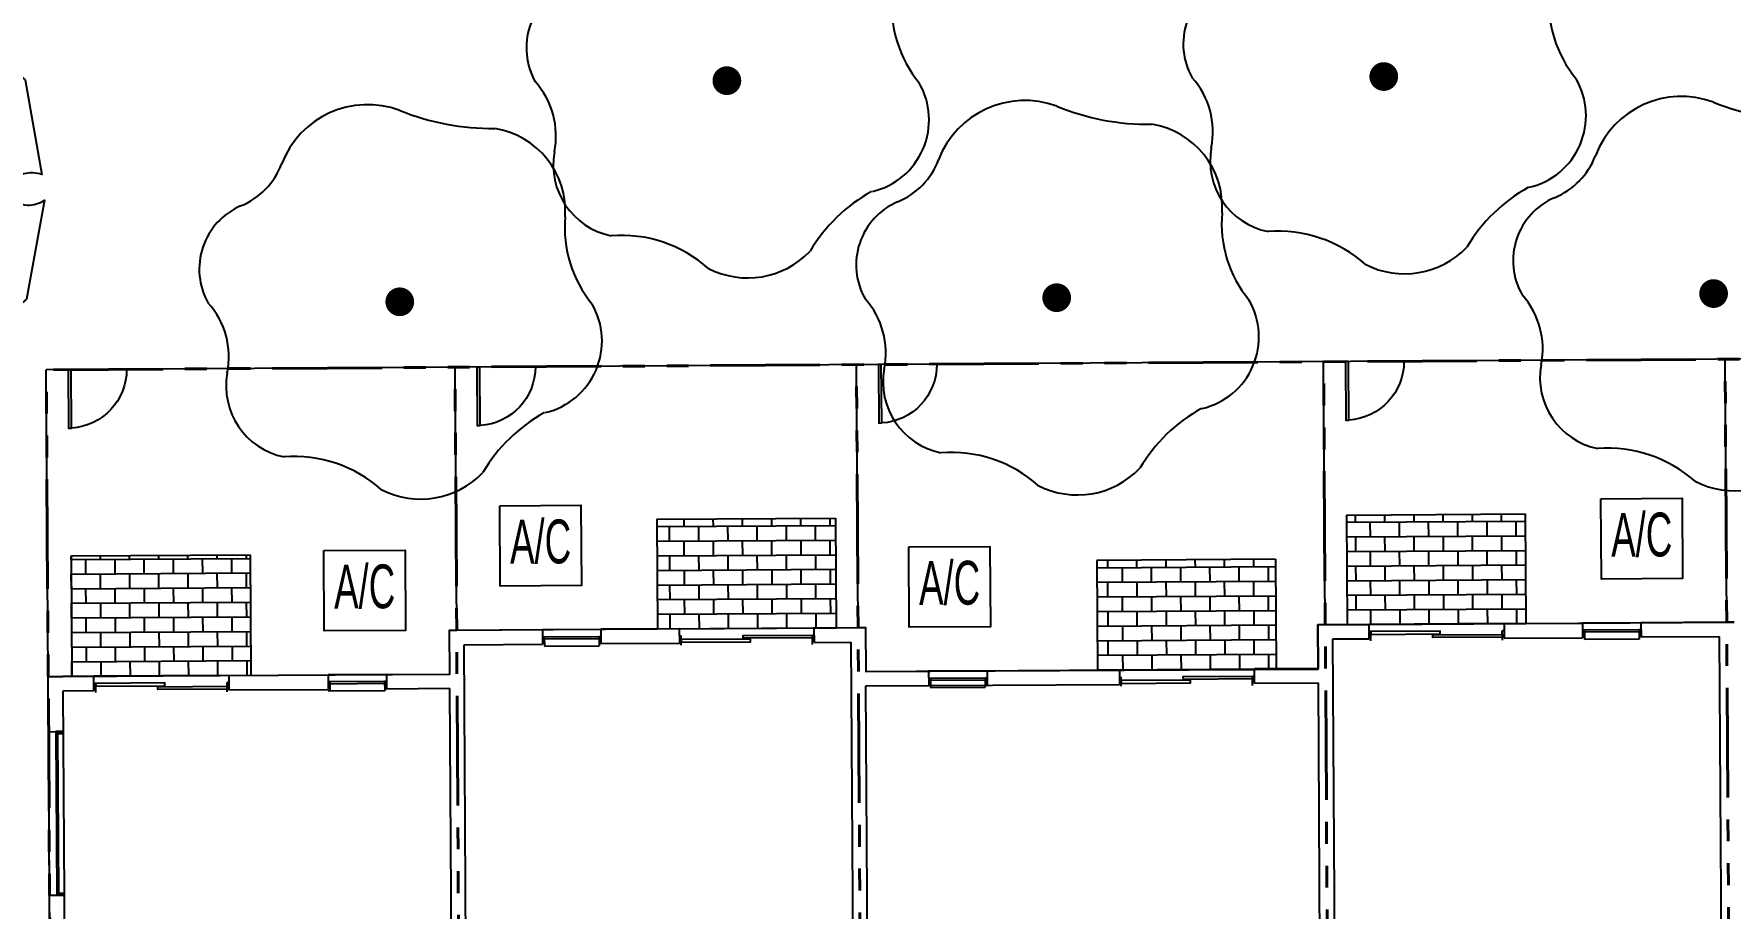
# Model space of a CAD drawing. Header units: feet. Extents: x 919634 to 928945, y 707022 to 708026.
# Drawn here: x 920465.1 to 920542.5, y 707149.2 to 707189.1 of the extents above; entities that cross this region are included whole.
import ezdxf

# ---------------------------------------------------------------- set-up
doc = ezdxf.new("R2010")
doc.units = ezdxf.units.FT
doc.header["$LTSCALE"] = 20
doc.header["$MEASUREMENT"] = 0
doc.linetypes.add('Site Plan$0$PHANTOM2', pattern=[1.25, 0.625, -0.125, 0.125, -0.125, 0.125, -0.125])
for name, color, linetype in [('-u-site-xref', 7, 'Continuous'), ('LK-TREE-050M', 2, 'Continuous'), ('LK-TREE-TRNK', 32, 'Continuous'), ('LP-TREE', 15, 'Continuous'), ('Site Plan$0$-u-site-bldg_interior', 252, 'Continuous'), ('Site Plan$0$-u-site-fence', 4, 'Site Plan$0$FENCELINE1'), ('Site Plan$0$A-DOOR-EXT_WINDOWS', 253, 'Continuous'), ('Site Plan$0$A-HVAC-EXT', 253, 'Continuous'), ('Site Plan$0$SP-LOT PAVERS', 254, 'Continuous')]:
    doc.layers.add(name, color=color, linetype=linetype)
for name, color, linetype, lineweight in [('Site Plan$0$SP-LOT LINES', 252, 'Site Plan$0$PHANTOM2', 40), ('Site Plan$0$SP-SIDEWALK', 2, 'Continuous', 25), ('SP-BUILDING-FOOTPRINT', 1, 'Continuous', 25)]:
    doc.layers.add(name, color=color, linetype=linetype, lineweight=lineweight)
doc.layers.get('-u-site-xref').off()
doc.styles.add('Site Plan$0$ARIAL', font='arial.ttf')
doc.linetypes.add('Site Plan$0$FENCELINE1', pattern='A,0.25,-0.1,[133,ltypeshp.shx,S=0.1,R=0,X=-0.1,Y=0],-0.1,1', length=1.45)
pattern_1 = [(0.3592, (920466.793, 707159.7503), (-0.004179, 0.6666536), []), (90.3592, (920466.793, 707159.7503), (-0.6708324, 0.662475), [0.666667, -0.666667])]

# ---------------------------------------------------------------- blocks, each defined once
blk = doc.blocks.new('Site Plan$0$A$C05C92244')
at = {"layer": 'Site Plan$0$A-DOOR-EXT_WINDOWS'}
blk.add_lwpolyline([(32, 32.05), (32, 0.04), (30.4, 0.04), (30.4, 32.05)], close=True, dxfattribs=at)
blk.add_arc((32.08, 32.08), 32.08, 180.05734, 267.00506, dxfattribs=at)
blk = doc.blocks.new('Site Plan')
at = {"layer": 'Site Plan$0$SP-LOT PAVERS'}
h = blk.add_hatch(dxfattribs=at)
h.set_pattern_fill('AR-B816', color=256, scale=0.083333, angle=0.35915)
h.set_pattern_definition(pattern_1)
h.paths.add_polyline_path([(920501.665, 707166.969), (920493.499, 707166.918), (920493.53, 707161.918), (920501.696, 707161.969)])
h = blk.add_hatch(dxfattribs=at)
h.set_pattern_fill('AR-B816', color=256, scale=0.083333, angle=0.35915)
h.set_pattern_definition(pattern_1)
h.paths.add_polyline_path([(920533.164, 707167.166), (920524.998, 707167.115), (920525.029, 707162.115), (920533.196, 707162.167)])
h = blk.add_hatch(dxfattribs=at)
h.set_pattern_fill('AR-B816', color=256, scale=0.083333, angle=0.35915)
h.set_pattern_definition(pattern_1)
h.paths.add_polyline_path([(920474.925, 707165.301), (920466.759, 707165.25), (920466.793, 707159.75), (920474.96, 707159.801)])
h = blk.add_hatch(dxfattribs=at)
h.set_pattern_fill('AR-B816', color=256, scale=0.083333, angle=0.35915)
h.set_pattern_definition(pattern_1)
h.paths.add_polyline_path([(920521.761, 707165.095), (920513.594, 707165.044), (920513.625, 707160.044), (920521.792, 707160.095)])
at = {"layer": 'Site Plan$0$-u-site-bldg_interior'}
for p, q in [((920484.03, 707161.858, 0.011), (920484.363, 707161.86, 0.011)), ((920484.043, 707159.858, 0.011), (920484.03, 707161.858, 0.011)), ((920484.363, 707161.86, 0.011), (920488.28, 707161.885, 0.011)), ((920488.28, 707161.885, 0.011), (920490.947, 707161.902, 0.011)), ((920488.28, 707161.885, 0.011), (920488.284, 707161.218, 0.011)), ((920494.53, 707161.924, 0.011), (920490.947, 707161.902, 0.011)), ((920490.947, 707161.902, 0.011), (920490.951, 707161.235, 0.011)), ((920494.53, 707161.924, 0.011), (920500.696, 707161.963, 0.011)), ((920494.53, 707161.924, 0.011), (920500.696, 707161.963, 0.011)), ((920494.53, 707161.924, 0.011), (920494.534, 707161.258, 0.011)), ((920500.696, 707161.963, 0.011), (920502.696, 707161.975, 0.011)), ((920500.701, 707161.296, 0.011), (920500.696, 707161.963, 0.011)), ((920502.696, 707161.975, 0.011), (920503.03, 707161.977, 0.011)), ((920503.03, 707161.977, 0.011), (920503.042, 707159.978, 0.011)), ((920524.029, 707162.109, 0.011), (920523.696, 707162.107, 0.011)), ((920523.696, 707162.107, 0.011), (920523.706, 707160.107, 0.011)), ((920526.029, 707162.122, 0.011), (920524.029, 707162.109, 0.011)), ((920532.196, 707162.16, 0.011), (920526.029, 707162.122, 0.011)), ((920532.196, 707162.16, 0.011), (920526.029, 707162.122, 0.011)), ((920526.033, 707161.455, 0.011), (920526.029, 707162.122, 0.011)), ((920532.198, 707161.831, 0.011), (920532.115, 707161.831, 0.011)), ((920532.117, 707161.41, 0.011), (920532.115, 707161.831, 0.011)), ((920532.196, 707162.16, 0.011), (920535.779, 707162.183, 0.011)), ((920532.196, 707162.16, 0.011), (920532.2, 707161.494, 0.011)), ((920538.446, 707162.199, 0.011), (920535.779, 707162.183, 0.011)), ((920535.779, 707162.183, 0.011), (920535.783, 707161.516, 0.011)), ((920535.865, 707161.854, 0.011), (920535.781, 707161.853, 0.011)), ((920538.364, 707161.87, 0.011), (920535.865, 707161.854, 0.011)), ((920535.865, 707161.854, 0.011), (920535.867, 707161.433, 0.011)), ((920538.364, 707161.87, 0.011), (920538.367, 707161.449, 0.011)), ((920538.448, 707161.87, 0.011), (920538.364, 707161.87, 0.011)), ((920542.362, 707162.224, 0.011), (920538.446, 707162.199, 0.011)), ((920538.446, 707162.199, 0.011), (920538.45, 707161.533, 0.011)), ((920542.696, 707162.226, 0.011), (920542.362, 707162.224, 0.011)), ((920484.701, 707161.196, 0.011), (920488.284, 707161.218, 0.011)), ((920484.929, 707124.78, 0.011), (920484.701, 707161.196, 0.011)), ((920488.282, 707161.556, 0.011), (920488.365, 707161.556, 0.011)), ((920488.365, 707161.556, 0.011), (920490.865, 707161.572, 0.011)), ((920488.365, 707161.556, 0.011), (920488.368, 707161.136, 0.011)), ((920488.366, 707161.464, 0.011), (920490.866, 707161.479, 0.011)), ((920488.368, 707161.136, 0.011), (920490.868, 707161.151, 0.011)), ((920490.865, 707161.572, 0.011), (920490.949, 707161.572, 0.011)), ((920490.865, 707161.572, 0.011), (920490.868, 707161.151, 0.011)), ((920494.534, 707161.258, 0.011), (920490.951, 707161.235, 0.011)), ((920494.532, 707161.595, 0.011), (920494.615, 707161.595, 0.011)), ((920494.618, 707161.175, 0.011), (920494.615, 707161.595, 0.011)), ((920500.615, 707161.633, 0.011), (920500.699, 707161.634, 0.011)), ((920500.618, 707161.212, 0.011), (920500.615, 707161.633, 0.011)), ((920500.701, 707161.296, 0.011), (920502.367, 707161.307, 0.011)), ((920502.367, 707161.307, 0.011), (920502.596, 707124.891, 0.011)), ((920526.033, 707161.455, 0.011), (920524.367, 707161.445, 0.011)), ((920524.367, 707161.445, 0.011), (920524.595, 707125.029, 0.011)), ((920526.115, 707161.793, 0.011), (920526.031, 707161.792, 0.011)), ((920526.117, 707161.372, 0.011), (920526.115, 707161.793, 0.011)), ((920532.2, 707161.494, 0.011), (920535.783, 707161.516, 0.011)), ((920538.365, 707161.777, 0.011), (920535.865, 707161.761, 0.011)), ((920538.367, 707161.449, 0.011), (920535.867, 707161.433, 0.011)), ((920542.033, 707161.555, 0.011), (920538.45, 707161.533, 0.011)), ((920542.261, 707125.139, 0.011), (920542.033, 707161.555, 0.011)), ((920465.71, 707159.744, 0.011), (920466.376, 707159.748, 0.011)), ((920465.982, 707116.244, 0.011), (920465.71, 707159.744, 0.011)), ((920467.793, 707159.757, 0.011), (920466.376, 707159.748, 0.011)), ((920473.96, 707159.795, 0.011), (920467.793, 707159.757, 0.011)), ((920473.96, 707159.795, 0.011), (920467.793, 707159.757, 0.011)), ((920467.797, 707159.09, 0.011), (920467.793, 707159.757, 0.011)), ((920473.96, 707159.795, 0.011), (920478.487, 707159.824, 0.011)), ((920473.96, 707159.795, 0.011), (920473.964, 707159.129, 0.011)), ((920481.154, 707159.84, 0.011), (920478.487, 707159.824, 0.011)), ((920478.487, 707159.824, 0.011), (920478.491, 707159.157, 0.011)), ((920478.572, 707159.495, 0.011), (920478.489, 707159.494, 0.011)), ((920481.072, 707159.511, 0.011), (920478.572, 707159.495, 0.011)), ((920478.572, 707159.495, 0.011), (920478.575, 707159.074, 0.011)), ((920481.072, 707159.511, 0.011), (920481.075, 707159.09, 0.011)), ((920481.156, 707159.511, 0.011), (920481.072, 707159.511, 0.011)), ((920481.154, 707159.84, 0.011), (920481.158, 707159.174, 0.011)), ((920503.042, 707159.978, 0.011), (920514.625, 707160.05, 0.011)), ((920505.917, 707159.996, 0.011), (920508.584, 707160.012, 0.011)), ((920505.917, 707159.996, 0.011), (920505.921, 707159.329, 0.011)), ((920505.919, 707159.666, 0.011), (920506.003, 707159.667, 0.011)), ((920506.003, 707159.667, 0.011), (920508.503, 707159.682, 0.011)), ((920506.003, 707159.667, 0.011), (920506.005, 707159.246, 0.011)), ((920506.003, 707159.574, 0.011), (920508.503, 707159.59, 0.011)), ((920508.503, 707159.682, 0.011), (920508.586, 707159.683, 0.011)), ((920508.503, 707159.682, 0.011), (920508.505, 707159.262, 0.011)), ((920508.584, 707160.012, 0.011), (920508.588, 707159.346, 0.011)), ((920514.625, 707160.05, 0.011), (920520.792, 707160.089, 0.011)), ((920514.625, 707160.05, 0.011), (920520.792, 707160.089, 0.011)), ((920514.625, 707160.05, 0.011), (920514.63, 707159.383, 0.011)), ((920514.627, 707159.721, 0.011), (920514.711, 707159.721, 0.011)), ((920514.713, 707159.301, 0.011), (920514.711, 707159.721, 0.011)), ((920520.711, 707159.759, 0.011), (920520.794, 707159.759, 0.011)), ((920520.713, 707159.338, 0.011), (920520.711, 707159.759, 0.011)), ((920523.709, 707160.107, 0.011), (920520.792, 707160.089, 0.011)), ((920520.796, 707159.422, 0.011), (920520.792, 707160.089, 0.011)), ((920467.797, 707159.09, 0.011), (920466.381, 707159.081, 0.011)), ((920466.381, 707159.081, 0.011), (920466.582, 707126.915, 0.011)), ((920467.878, 707159.428, 0.011), (920467.795, 707159.427, 0.011)), ((920467.881, 707159.007, 0.011), (920467.878, 707159.428, 0.011)), ((920473.962, 707159.466, 0.011), (920473.878, 707159.465, 0.011)), ((920473.881, 707159.045, 0.011), (920473.878, 707159.465, 0.011)), ((920473.964, 707159.129, 0.011), (920478.491, 707159.157, 0.011)), ((920481.075, 707159.09, 0.011), (920478.492, 707159.074, 0.011)), ((920481.073, 707159.418, 0.011), (920478.573, 707159.402, 0.011)), ((920484.047, 707159.192, 0.011), (920481.158, 707159.174, 0.011)), ((920484.307, 707117.693, 0.011), (920484.047, 707159.192, 0.011)), ((920503.046, 707159.311, 0.011), (920514.63, 707159.383, 0.011)), ((920503.287, 707120.895, 0.011), (920503.046, 707159.311, 0.011)), ((920506.005, 707159.246, 0.011), (920508.505, 707159.262, 0.011)), ((920523.713, 707159.44, 0.011), (920520.796, 707159.422, 0.011)), ((920523.954, 707121.025, 0.011), (920523.713, 707159.44, 0.011)), ((920465.725, 707157.225, 0.011), (920466.392, 707157.229, 0.011)), ((920466.059, 707157.227, 0.011), (920466.106, 707149.763, 0.011)), ((920465.772, 707149.761, 0.011), (920466.439, 707149.765, 0.011))]:
    blk.add_line(p, q, dxfattribs=at)
at = {"layer": 'Site Plan$0$-u-site-bldg_interior', "ltscale": 0.25}
for p, q in [((920500.696, 707161.963, 0.011), (920502.696, 707161.975, 0.011)), ((920526.029, 707162.122, 0.011), (920524.029, 707162.109, 0.011)), ((920481.154, 707159.84, 0.011), (920484.043, 707159.858, 0.011))]:
    blk.add_line(p, q, dxfattribs=at)
at = {"layer": 'Site Plan$0$-u-site-bldg_interior', "elevation": 0.011}
for points in [[(920526.115, 707161.668), (920529.279, 707161.688), (920529.279, 707161.813), (920526.115, 707161.793)], [(920494.617, 707161.304), (920497.787, 707161.324), (920497.786, 707161.449), (920494.616, 707161.429)], [(920500.616, 707161.508), (920497.452, 707161.488), (920497.451, 707161.613), (920500.615, 707161.633)], [(920532.116, 707161.539), (920528.947, 707161.519), (920528.946, 707161.644), (920532.116, 707161.664)], [(920514.713, 707159.43), (920517.882, 707159.45), (920517.881, 707159.575), (920514.712, 707159.555)], [(920520.711, 707159.634), (920517.548, 707159.614), (920517.547, 707159.739), (920520.711, 707159.759)], [(920467.879, 707159.303), (920471.043, 707159.323), (920471.042, 707159.448), (920467.878, 707159.428)], [(920473.88, 707159.174), (920470.711, 707159.154), (920470.71, 707159.279), (920473.879, 707159.299)], [(920466.391, 707157.229), (920466.059, 707157.227), (920466.06, 707157.144), (920466.392, 707157.146)], [(920466.152, 707157.145), (920466.06, 707157.144), (920466.105, 707149.846), (920466.198, 707149.847)], [(920466.106, 707149.763), (920466.439, 707149.765), (920466.438, 707149.848), (920466.105, 707149.846)]]:
    blk.add_lwpolyline(points, close=True, dxfattribs=at)
at = {"layer": 'Site Plan$0$-u-site-fence', "ltscale": 0.15}
for p, q in [((920560.953, 707174.341, 0.011), (920465.622, 707173.743, 0.011)), ((920542.362, 707162.224, 0.011), (920542.287, 707174.224, 0.011)), ((920542.362, 707162.224, 0.011), (920542.287, 707174.224, 0.011)), ((920465.71, 707159.744, 0.011), (920465.622, 707173.743, 0.011)), ((920484.363, 707161.86, 0.011), (920484.288, 707173.86, 0.011)), ((920484.363, 707161.86, 0.011), (920484.288, 707173.86, 0.011)), ((920502.696, 707161.975, 0.011), (920502.621, 707173.975, 0.011)), ((920524.029, 707162.109, 0.011), (920523.954, 707174.109, 0.011)), ((920524.029, 707162.109, 0.011), (920523.954, 707174.109, 0.011))]:
    blk.add_line(p, q, dxfattribs=at)
at = {"layer": 'Site Plan$0$A-HVAC-EXT', "elevation": 0.011}
for points in [[(920486.328, 707167.54), (920490.04, 707167.563), (920490.063, 707163.896), (920486.351, 707163.873)], [(920536.615, 707167.855), (920540.327, 707167.878), (920540.35, 707164.211), (920536.638, 707164.188)], [(920505.007, 707165.657), (920508.718, 707165.68), (920508.741, 707162.013), (920505.03, 707161.99)], [(920478.295, 707165.489), (920482.007, 707165.513), (920482.03, 707161.846), (920478.318, 707161.823)]]:
    blk.add_lwpolyline(points, close=True, dxfattribs=at)
at = {"layer": 'Site Plan$0$SP-LOT LINES', "ltscale": 0.4}
for p, q in [((920560.953, 707174.341, 0.011), (920465.622, 707173.743, 0.011)), ((920542.851, 707084.226, 0.011), (920542.287, 707174.224, 0.011)), ((920466.186, 707083.745, 0.011), (920465.622, 707173.743, 0.011)), ((920484.852, 707083.862, 0.011), (920484.288, 707173.86, 0.011)), ((920503.185, 707083.977, 0.011), (920502.621, 707173.975, 0.011)), ((920524.518, 707084.111, 0.011), (920523.954, 707174.109, 0.011))]:
    blk.add_line(p, q, dxfattribs=at)
at = {"layer": 'Site Plan$0$SP-SIDEWALK'}
for p, q in [((920493.499, 707166.918, 0.011), (920501.665, 707166.969, 0.011)), ((920493.499, 707166.918, 0.011), (920493.53, 707161.918, 0.011)), ((920501.665, 707166.969, 0.011), (920501.696, 707161.969, 0.011)), ((920524.998, 707167.115, 0.011), (920533.164, 707167.166, 0.011)), ((920524.998, 707167.115, 0.011), (920525.029, 707162.115, 0.011)), ((920533.164, 707167.166, 0.011), (920533.196, 707162.167, 0.011)), ((920466.759, 707165.25, 0.011), (920474.925, 707165.301, 0.011)), ((920466.759, 707165.25, 0.011), (920466.793, 707159.75, 0.011)), ((920474.925, 707165.301, 0.011), (920474.96, 707159.801, 0.011)), ((920521.761, 707165.095, 0.011), (920513.594, 707165.044, 0.011)), ((920513.594, 707165.044, 0.011), (920513.625, 707160.044, 0.011)), ((920521.761, 707165.095, 0.011), (920521.792, 707160.095, 0.011))]:
    blk.add_line(p, q, dxfattribs=at)
at = {"layer": 'Site Plan$0$-u-site-fence', "ltscale": 0.01, "xscale": -0.08333333333333333, "yscale": 0.08333333333333334, "zscale": 0.08333333333333333, "rotation": 0.3591501474555425}
for p in [(920469.306, 707171.096, 0.011), (920487.972, 707171.212, 0.011), (920506.305, 707171.327, 0.011), (920527.638, 707171.461, 0.011)]:
    blk.add_blockref('Site Plan$0$A$C05C92244', p, dxfattribs=at)
at = {"layer": 'Site Plan$0$A-HVAC-EXT', "style": 'Site Plan$0$ARIAL', "width": 0.6}
for p in [(920537.09, 707165.209, 0.011), (920486.803, 707164.894, 0.011), (920478.77, 707162.844, 0.011), (920505.482, 707163.011, 0.011)]:
    blk.add_text('A/C', height=2, rotation=0.35915, dxfattribs=at).set_placement(p)
blk = doc.blocks.new('TREE-SIMP-005')
at = {"layer": 'LK-TREE-050M'}
for centre, radius, start, end in [((-0.0838, 0.274), 0.241, 69.6603, 159.1137), ((0.2415, 1.0962), 0.6433, 247.9485, 270.591), ((0.2136, 0.2365), 0.2192, 356.1089, 80.9259), ((-0.4875, 0.4275), 0.1909, 291.9961, 339.2866), ((-0.3443, 0.0855), 0.1799, 113.509, 209.6004), ((0.7466, 0.1943), 0.3156, 175.0254, 219.3558), ((-0.6576, -0.1441), 0.2109, 348.5774, 41.8886), ((0.3365, -0.1024), 0.1921, 283.2701, 30.1865), ((-0.265, -0.2198), 0.189, 169.6437, 258.5101), ((0.5862, -0.6645), 0.4289, 119.013, 149.3179), ((-0.2766, -0.7487), 0.3447, 48.5313, 94.3414), ((0.0544, -0.29), 0.2253, 242.861, 316.3019)]:
    blk.add_arc(centre, radius, start, end, dxfattribs=at)
at = {"layer": 'LK-TREE-TRNK', "const_width": 0.0375}
blk.add_lwpolyline([(-0.0188, 0, 1), (0.0187, 0, 1)], format="xyb", close=True, dxfattribs=at)
blk = doc.blocks.new('TREE-SIMP-027')
at = {"layer": 'LK-TREE-050M'}
blk.add_lwpolyline([(0.2708, 0.4238), (0.4563, 0.2673), (0.4966, 0.0396, 0.127189), (0.4527, 0.0407, 0.875318), (0.4614, -0.0349, 0.149076), (0.5024, -0.0227), (0.4596, -0.2615), (0.2826, -0.4103, 0.127189), (0.2616, -0.3718, 0.875318), (0.2005, -0.417, 0.149076), (0.2316, -0.4464), (0.0033, -0.5288), (-0.214, -0.4499, 0.127189), (-0.1912, -0.4124, 0.875318), (-0.2609, -0.3821, 0.149076), (-0.2708, -0.4238), (-0.4563, -0.2673), (-0.4966, -0.0396, 0.127189), (-0.4527, -0.0407, 0.875318), (-0.4614, 0.0349, 0.149076), (-0.5024, 0.0227), (-0.4596, 0.2615), (-0.2826, 0.4103, 0.127189), (-0.2616, 0.3718, 0.875318), (-0.2005, 0.417, 0.149076), (-0.2316, 0.4464), (-0.0033, 0.5288), (0.214, 0.4499, 0.127189), (0.1912, 0.4124, 0.875318), (0.2609, 0.3821, 0.149076)], format="xyb", close=True, dxfattribs=at)
at = {"layer": 'LK-TREE-TRNK', "const_width": 0.0375}
blk.add_lwpolyline([(-0.0187, 0, 1), (0.0188, 0, 1)], format="xyb", close=True, dxfattribs=at)

msp = doc.modelspace()

# ---------------------------------------------------------------- block references
at = {"layer": '-u-site-xref'}
msp.add_blockref('Site Plan', (0, 0), dxfattribs=at)

# ---------------------------------------------------------------- next in the draw order: linework, layer by layer
at = {"layer": 'SP-BUILDING-FOOTPRINT', "elevation": 0.011}
msp.add_lwpolyline([(920465.92, 707126.245), (920465.71, 707159.744), (920484.043, 707159.858), (920484.03, 707161.858), (920503.03, 707161.977), (920503.042, 707159.978), (920523.706, 707160.084), (920523.694, 707162.107), (920542.696, 707162.226)], dxfattribs=at)

# ---------------------------------------------------------------- next in the draw order: block references
at = {"layer": 'LP-TREE', "zscale": 15.03416260495856}
for name, p, xscale, yscale in [('TREE-SIMP-005', (920526.702, 707187.126, 0.15), 17.4705586228176, 17.4705586228176), ('TREE-SIMP-005', (920496.703, 707186.938, 0.15), 17.4705586228176, 17.4705586228176), ('TREE-SIMP-027', (920456.033, 707181.913), 18.91141011540282, 18.91141011540282), ('TREE-SIMP-005', (920541.764, 707177.221, 0.011), 17.4705586228176, 17.4705586228176), ('TREE-SIMP-005', (920481.765, 707176.845, 0.011), 17.4705586228176, 17.4705586228176), ('TREE-SIMP-005', (920511.765, 707177.033, 0.011), 17.4705586228176, 17.4705586228176)]:
    msp.add_blockref(name, p, dxfattribs=dict(at, xscale=xscale, yscale=yscale))

doc.saveas('drawing.dxf')
